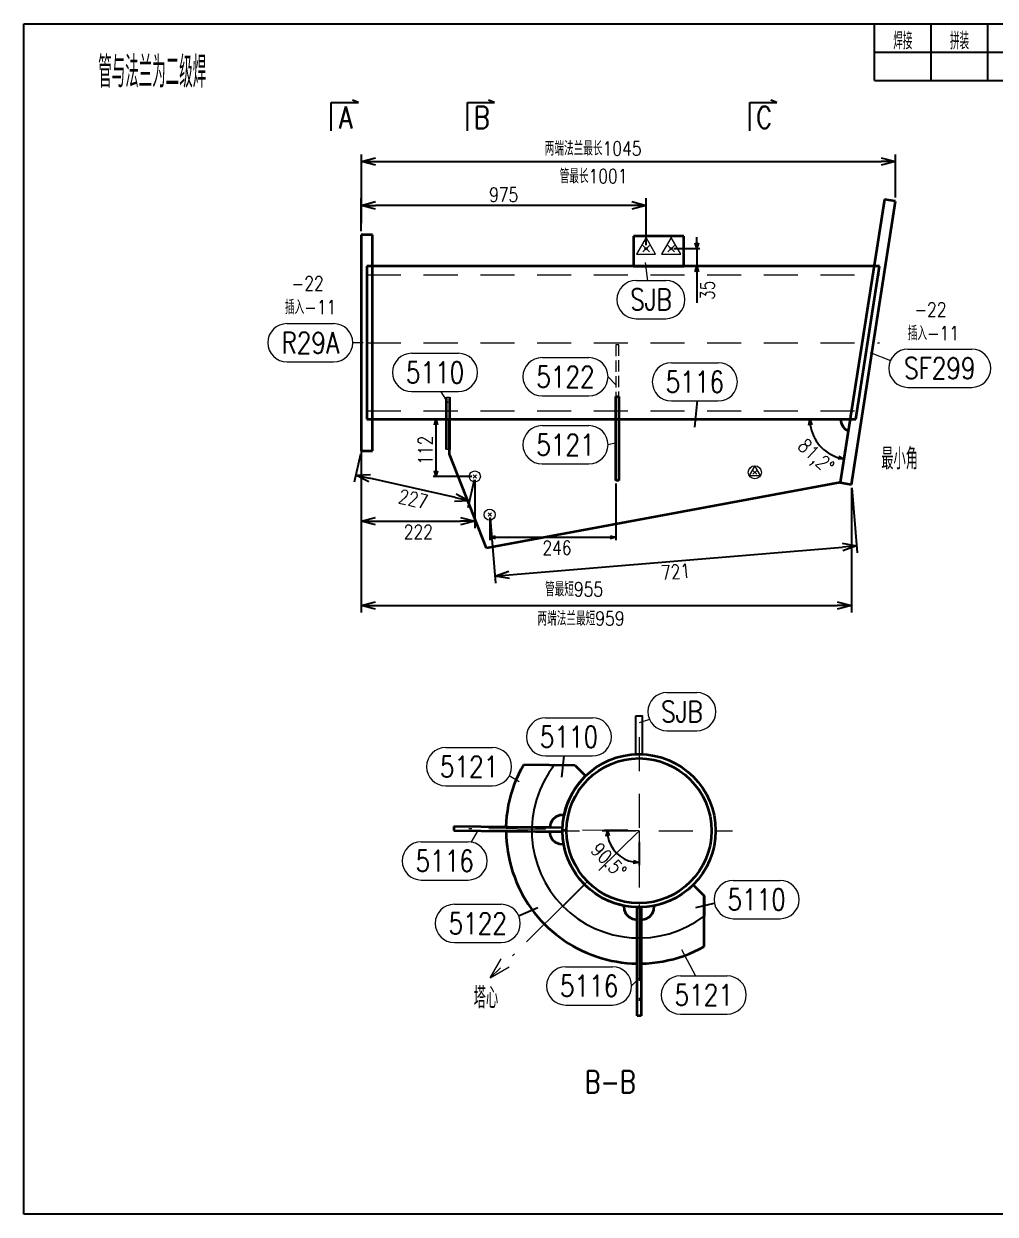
# Model space of a CAD drawing. Extents: x 154981 to 165753, y -86801 to -82885.
# Drawn here: x 156390.1 to 156561.4, y -84766.7 to -84556.7 of the extents above; entities that cross this region are included whole.
import ezdxf
from ezdxf.enums import TextEntityAlignment as Align

# ---------------------------------------------------------------- set-up
doc = ezdxf.new("R2010")
doc.units = 0
doc.header["$MEASUREMENT"] = 0
for name, pattern in [('虚线', [2.75, 2, -0.75]), ('长一点画线', [16.5, 10, -3, 0.5, -3]), ('长虚线', [10, 6, -4])]:
    doc.linetypes.add(name, pattern=pattern)
doc.layers.get('0').update_dxf_attribs({"linetype": 'CONTINUOUS', "lineweight": 25})
doc.layers.get('Defpoints').update_dxf_attribs({"linetype": 'CONTINUOUS'})
doc.layers.add('4', color=7, linetype='CONTINUOUS', lineweight=25)
doc.layers.add('5', color=7, linetype='CONTINUOUS', lineweight=25)
doc.styles.add('DimFont', font='simplex.shx', dxfattribs={"width": 0.8, "bigfont": 'gbhzfs.shx'})
doc.styles.get("Standard").update_dxf_attribs({"font": 'simplex.shx', "width": 0.7, "height": 3, "bigfont": 'gbhzfs.shx'})
doc.dimstyles.new('DHDxfDimStyleOpen30', dxfattribs={"dimtxt": 2.5, "dimasz": 2.5, "dimexe": 1.25, "dimexo": 0.625, "dimtad": 2, "dimtxsty": 'DimFont', "dimblk": 'OPEN30', "dimblk1": 'OPEN30', "dimblk2": 'OPEN30', "dimcen": 2.5, "dimadec": 0, "dimazin": 0, "dimtfac": 1, "dimtmove": 0, "dimatfit": 3, "dimfxl": 0, "dimarcsym": 0})

# ---------------------------------------------------------------- blocks, each defined once
blk = doc.blocks.new('_OPEN30')
at = {"color": 0, "linetype": 'ByBlock', "lineweight": -2}
for p, q in [((-1, 0.268), (0, 0)), ((0, 0), (-1, -0.268)), ((0, 0), (-1, 0))]:
    blk.add_line(p, q, dxfattribs=at)
blk = doc.blocks.new('*D121')
at = {"layer": '5', "color": 3, "linetype": 'Continuous', "lineweight": -2}
for p, q in [((156494.5, -84637.76), (156494.5, -84647.75)), ((156472.27, -84643.75), (156472.27, -84647.75)), ((156473.27, -84647.25), (156493.5, -84647.25))]:
    blk.add_line(p, q, dxfattribs=at)
at = {"layer": 'Defpoints', "color": 0, "linetype": 'Continuous'}
for p in [(156494.5, -84637.26), (156472.27, -84643.25), (156494.5, -84647.25)]:
    blk.add_point(p, dxfattribs=at)
at = {"layer": '5', "color": 3, "linetype": 'Continuous', "lineweight": -2, "rotation": 180}
blk.add_blockref('_OPEN30', (156472.27, -84647.25), dxfattribs=at)
at = {"layer": '5', "color": 3, "linetype": 'Continuous', "lineweight": -2}
blk.add_blockref('_OPEN30', (156494.5, -84647.25), dxfattribs=at)
at = {"layer": '5', "color": 6, "linetype": 'Continuous', "lineweight": 18, "insert": (156484.13, -84649.12), "char_height": 2.5, "attachment_point": 5, "line_spacing_factor": 0.6, "style": 'DimFont'}
blk.add_mtext('246', dxfattribs=at)
blk = doc.blocks.new('*D122')
at = {"layer": '5', "color": 3, "linetype": 'Continuous', "lineweight": -2}
for p, q in [((156449.63, -84613.56), (156449.63, -84645.66)), ((156469.64, -84637.14), (156469.64, -84645.66)), ((156452.13, -84644.41), (156467.14, -84644.41))]:
    blk.add_line(p, q, dxfattribs=at)
at = {"layer": 'Defpoints', "color": 0, "linetype": 'Continuous'}
for p in [(156449.63, -84612.93), (156469.64, -84636.52), (156469.64, -84644.41)]:
    blk.add_point(p, dxfattribs=at)
at = {"layer": '5', "color": 3, "linetype": 'Continuous', "lineweight": -2, "xscale": 2.5, "yscale": 2.5, "zscale": 2.5, "rotation": 180}
blk.add_blockref('_OPEN30', (156449.63, -84644.41), dxfattribs=at)
at = {"layer": '5', "color": 3, "linetype": 'Continuous', "lineweight": -2, "xscale": 2.5, "yscale": 2.5, "zscale": 2.5}
blk.add_blockref('_OPEN30', (156469.64, -84644.41), dxfattribs=at)
at = {"layer": '5', "color": 6, "linetype": 'Continuous', "lineweight": 18, "insert": (156459.68, -84646.28), "char_height": 2.5, "attachment_point": 5, "line_spacing_factor": 0.6, "style": 'DimFont'}
blk.add_mtext('222', dxfattribs=at)
blk = doc.blocks.new('*D123')
at = {"layer": '5', "color": 3, "linetype": 'Continuous', "lineweight": -2}
for p, q in [((156469.14, -84626.43), (156462.28, -84626.43)), ((156462.78, -84627.43), (156462.78, -84635.52)), ((156469.14, -84636.52), (156462.28, -84636.52))]:
    blk.add_line(p, q, dxfattribs=at)
at = {"layer": 'Defpoints', "color": 0, "linetype": 'Continuous'}
for p in [(156469.64, -84626.43), (156462.78, -84636.52), (156469.64, -84636.52)]:
    blk.add_point(p, dxfattribs=at)
at = {"layer": '5', "color": 3, "linetype": 'Continuous', "lineweight": -2}
for p, rotation in [((156462.78, -84626.43), 90), ((156462.78, -84636.52), 270)]:
    blk.add_blockref('_OPEN30', p, dxfattribs=dict(at, rotation=rotation))
at = {"layer": '5', "color": 6, "linetype": 'Continuous', "lineweight": 18, "insert": (156460.9, -84631.9), "char_height": 2.5, "attachment_point": 5, "rotation": 90, "line_spacing_factor": 0.6, "style": 'DimFont'}
blk.add_mtext('112', dxfattribs=at)
blk = doc.blocks.new('*D124')
at = {"layer": '5', "color": 3, "linetype": 'Continuous', "lineweight": -2}
for p, q in [((156536.09, -84638.54), (156537.05, -84650.01)), ((156472.32, -84643.87), (156473.28, -84655.33)), ((156475.67, -84653.88), (156534.45, -84648.97))]:
    blk.add_line(p, q, dxfattribs=at)
at = {"layer": 'Defpoints', "color": 0, "linetype": 'Continuous'}
for p in [(156536.04, -84637.92), (156472.27, -84643.25), (156536.95, -84648.76)]:
    blk.add_point(p, dxfattribs=at)
at = {"layer": '5', "color": 3, "linetype": 'Continuous', "lineweight": -2, "xscale": 2.5, "yscale": 2.5, "zscale": 2.5}
for p, rotation in [((156536.95, -84648.76), 4.777093963098244), ((156473.18, -84654.09), 184.7770939630983)]:
    blk.add_blockref('_OPEN30', p, dxfattribs=dict(at, rotation=rotation))
at = {"layer": '5', "color": 6, "linetype": 'Continuous', "lineweight": 18, "insert": (156505.04, -84653.31), "char_height": 2.5, "attachment_point": 5, "rotation": 4.7771, "line_spacing_factor": 0.6, "style": 'DimFont'}
blk.add_mtext('721', dxfattribs=at)
blk = doc.blocks.new('*D125')
at = {"layer": '5', "color": 3, "linetype": 'Continuous', "lineweight": -2}
for p, q in [((156449.49, -84632.6), (156448.38, -84637.5)), ((156466.23, -84640.26), (156451.09, -84636.84)), ((156469.51, -84637.13), (156468.39, -84642.03))]:
    blk.add_line(p, q, dxfattribs=at)
at = {"layer": 'Defpoints', "color": 0, "linetype": 'Continuous'}
for p in [(156449.63, -84631.99), (156448.65, -84636.28), (156469.64, -84636.52)]:
    blk.add_point(p, dxfattribs=at)
at = {"layer": '5', "color": 3, "linetype": 'Continuous', "lineweight": -2, "xscale": 2.5, "yscale": 2.5, "zscale": 2.5}
for p, rotation in [((156448.65, -84636.28), 167.2468145330818), ((156468.67, -84640.82), 347.2468145330818)]:
    blk.add_blockref('_OPEN30', p, dxfattribs=dict(at, rotation=rotation))
at = {"layer": '5', "color": 6, "linetype": 'Continuous', "lineweight": 18, "insert": (156458.79, -84640.5), "char_height": 2.5, "attachment_point": 5, "rotation": 347.2468, "line_spacing_factor": 0.6, "style": 'DimFont'}
blk.add_mtext('227', dxfattribs=at)
blk = doc.blocks.new('板孔21.5')
at = {"layer": '5', "color": 7, "linetype": 'Continuous', "lineweight": 13}
for p, q in [((-0.3, -0.3), (0.3, 0.3)), ((0.3, -0.3), (-0.3, 0.3))]:
    blk.add_line(p, q, dxfattribs=at)
blk.add_circle((0, 0), 1, dxfattribs=at)
blk = doc.blocks.new('板孔25.5')
at = {"layer": '5', "color": 7, "linetype": 'Continuous', "lineweight": 13}
for p, q in [((0, 1), (-0.866, -0.5)), ((-0.3, -0.3), (0.3, 0.3)), ((0.3, -0.3), (-0.3, 0.3)), ((0.866, -0.5), (0, 1)), ((-0.866, -0.5), (0.866, -0.5))]:
    blk.add_line(p, q, dxfattribs=at)
blk.add_circle((0, 0), 1, dxfattribs=at)
blk = doc.blocks.new('板孔17.5')
at = {"layer": '5', "color": 7, "linetype": 'Continuous', "lineweight": 13}
for p, q in [((0, 1), (-0.866, -0.5)), ((-0.3, -0.3), (0.3, 0.3)), ((0.3, -0.3), (-0.3, 0.3)), ((0.866, -0.5), (0, 1)), ((-0.866, -0.5), (0.866, -0.5))]:
    blk.add_line(p, q, dxfattribs=at)
at = {"layer": '5', "color": 7, "linetype": 'Continuous', "lineweight": 0}
blk.add_circle((0, 0), 0.1, dxfattribs=at)
blk = doc.blocks.new('*D925')
at = {"layer": '5', "color": 3, "linetype": 'Continuous', "lineweight": -2}
for p, q in [((156504.76, -84596.33), (156509.29, -84596.33)), ((156508.79, -84595.33), (156508.79, -84594.33)), ((156508.79, -84596.33), (156508.79, -84599.43)), ((156506.98, -84599.43), (156509.29, -84599.43)), ((156508.79, -84600.43), (156508.79, -84605.92))]:
    blk.add_line(p, q, dxfattribs=at)
at = {"layer": 'Defpoints', "color": 0, "linetype": 'Continuous'}
for p in [(156504.26, -84596.33), (156506.48, -84599.43), (156508.79, -84599.43)]:
    blk.add_point(p, dxfattribs=at)
at = {"layer": '5', "color": 3, "linetype": 'Continuous', "lineweight": -2}
for p, rotation in [((156508.79, -84596.33), 270), ((156508.79, -84599.43), 90)]:
    blk.add_blockref('_OPEN30', p, dxfattribs=dict(at, rotation=rotation))
at = {"layer": '5', "color": 6, "linetype": 'Continuous', "lineweight": 18, "insert": (156510.67, -84603.68), "char_height": 2.5, "attachment_point": 5, "rotation": 90, "style": 'DimFont'}
blk.add_mtext('35', dxfattribs=at)
blk = doc.blocks.new('*D926')
at = {"layer": '5', "color": 3, "linetype": 'Continuous', "lineweight": -2}
for p, q in [((156449.63, -84593.25), (156449.63, -84587.45)), ((156499.84, -84595.71), (156499.84, -84587.45)), ((156497.34, -84588.7), (156452.13, -84588.7))]:
    blk.add_line(p, q, dxfattribs=at)
at = {"layer": 'Defpoints', "color": 0, "linetype": 'Continuous'}
for p in [(156449.63, -84588.7), (156449.63, -84593.88), (156499.84, -84596.33)]:
    blk.add_point(p, dxfattribs=at)
at = {"layer": '5', "color": 3, "linetype": 'Continuous', "lineweight": -2, "xscale": 2.5, "yscale": 2.5, "zscale": 2.5, "rotation": 180}
blk.add_blockref('_OPEN30', (156449.63, -84588.7), dxfattribs=at)
at = {"layer": '5', "color": 3, "linetype": 'Continuous', "lineweight": -2, "xscale": 2.5, "yscale": 2.5, "zscale": 2.5}
blk.add_blockref('_OPEN30', (156499.84, -84588.7), dxfattribs=at)
at = {"layer": '5', "color": 6, "linetype": 'Continuous', "lineweight": 18, "insert": (156474.73, -84586.82), "char_height": 2.5, "attachment_point": 5, "style": 'DimFont'}
blk.add_mtext('975', dxfattribs=at)
blk = doc.blocks.new('*D927')
at = {"layer": '5', "color": 3, "linetype": 'Continuous', "lineweight": -2}
for p, q in [((156449.65, -84591.82), (156449.65, -84579.71)), ((156452.15, -84580.96), (156541.31, -84580.96)), ((156543.81, -84587.32), (156543.81, -84579.71))]:
    blk.add_line(p, q, dxfattribs=at)
at = {"layer": 'Defpoints', "color": 0, "linetype": 'Continuous'}
for p in [(156543.81, -84580.96), (156543.81, -84587.95), (156449.65, -84592.44)]:
    blk.add_point(p, dxfattribs=at)
at = {"layer": '5', "color": 3, "linetype": 'Continuous', "lineweight": -2, "xscale": 2.5, "yscale": 2.5, "zscale": 2.5, "rotation": 180}
blk.add_blockref('_OPEN30', (156449.65, -84580.96), dxfattribs=at)
at = {"layer": '5', "color": 3, "linetype": 'Continuous', "lineweight": -2, "xscale": 2.5, "yscale": 2.5, "zscale": 2.5}
blk.add_blockref('_OPEN30', (156543.81, -84580.96), dxfattribs=at)
at = {"layer": '5', "color": 6, "linetype": 'Continuous', "lineweight": 18, "insert": (156490.5, -84578.66), "char_height": 2.5, "attachment_point": 5, "style": 'DimFont'}
blk.add_mtext('两端法兰最长1045', dxfattribs=at)
blk = doc.blocks.new('*D928')
at = {"layer": '5', "color": 3, "linetype": 'Continuous', "lineweight": -2}
for p, q in [((156449.63, -84632.61), (156449.63, -84660.54)), ((156536.04, -84638.54), (156536.04, -84660.54)), ((156452.13, -84659.29), (156533.54, -84659.29))]:
    blk.add_line(p, q, dxfattribs=at)
at = {"layer": 'Defpoints', "color": 0, "linetype": 'Continuous'}
for p in [(156449.63, -84631.99), (156536.04, -84637.92), (156536.04, -84659.29)]:
    blk.add_point(p, dxfattribs=at)
at = {"layer": '5', "color": 3, "linetype": 'Continuous', "lineweight": -2, "xscale": 2.5, "yscale": 2.5, "zscale": 2.5, "rotation": 180}
blk.add_blockref('_OPEN30', (156449.63, -84659.29), dxfattribs=at)
at = {"layer": '5', "color": 3, "linetype": 'Continuous', "lineweight": -2, "xscale": 2.5, "yscale": 2.5, "zscale": 2.5}
blk.add_blockref('_OPEN30', (156536.04, -84659.29), dxfattribs=at)
at = {"layer": '5', "color": 6, "linetype": 'Continuous', "lineweight": 18, "insert": (156488.36, -84661.59), "char_height": 2.5, "attachment_point": 5, "style": 'DimFont'}
blk.add_mtext('两端法兰最短959', dxfattribs=at)
blk = doc.blocks.new('*D929')
at = {"layer": '5', "color": 3, "linetype": 'Continuous', "lineweight": -2}
blk.add_arc((156535.82, -84626.43), 7.09, 188.0891, 253.0687, dxfattribs=at)
at = {"layer": 'Defpoints', "color": 0, "linetype": 'Continuous'}
for p in [(156541.85, -84587.64), (156465.2, -84626.43), (156534.13, -84626.43), (156529.5, -84629.66), (156534.08, -84637.61)]:
    blk.add_point(p, dxfattribs=at)
at = {"layer": '5', "color": 3, "linetype": 'Continuous', "lineweight": -2}
for p, rotation in [((156528.73, -84626.43), 94.04454447934074), ((156534.73, -84633.44), 347.1131969872445)]:
    blk.add_blockref('_OPEN30', p, dxfattribs=dict(at, rotation=rotation))
at = {"layer": '5', "color": 6, "linetype": 'Continuous', "lineweight": 18, "insert": (156529.57, -84633.19), "char_height": 2.5, "attachment_point": 5, "rotation": 317.2357, "style": 'DimFont'}
blk.add_mtext('81,2°', dxfattribs=at)
blk = doc.blocks.new('*D933')
at = {"layer": '5', "color": 3, "linetype": 'Continuous', "lineweight": -2}
for p, q in [((156496.6, -84699), (156492.51, -84698.95)), ((156498.6, -84701.02), (156498.6, -84705.12))]:
    blk.add_line(p, q, dxfattribs=at)
blk.add_arc((156498.6, -84699.02), 5.6, 189.5679, 259.7471, dxfattribs=at)
at = {"layer": 'Defpoints', "color": 0, "linetype": 'Continuous'}
for p in [(156497.1, -84699), (156498.6, -84699.02), (156498.6, -84700.52), (156495.78, -84703.86)]:
    blk.add_point(p, dxfattribs=at)
at = {"layer": '5', "color": 3, "linetype": 'Continuous', "lineweight": -2}
for p, rotation in [((156493.01, -84698.96), 94.44145623424534), ((156498.6, -84704.62), 354.8735369014803)]:
    blk.add_blockref('_OPEN30', p, dxfattribs=dict(at, rotation=rotation))
at = {"layer": '5', "color": 6, "linetype": 'Continuous', "lineweight": 18, "insert": (156493.26, -84704.25), "char_height": 2.5, "attachment_point": 5, "rotation": 314.3991, "style": 'DimFont'}
blk.add_mtext('90.5%%d', dxfattribs=at)
blk = doc.blocks.new('CTDHK')
at = {"color": 0, "linetype": 'Continuous'}
for p, q in [((0, 210), (297, 210)), ((0, 0), (0, 210)), ((297, 0), (0, 0))]:
    blk.add_line(p, q, dxfattribs=at)

msp = doc.modelspace()

# ---------------------------------------------------------------- linework, layer by layer
at = {"color": 3, "linetype": 'Continuous'}
for p, q in [((156444.33779, -84575.52109), (156444.34007, -84570.53978)), ((156444.34007, -84570.53978), (156449.11927, -84570.53978)), ((156449.11927, -84570.53978), (156448.06474, -84570.12128)), ((156468.33004, -84575.52109), (156468.33232, -84570.53978)), ((156468.33232, -84570.53978), (156473.11153, -84570.53978)), ((156473.11153, -84570.53978), (156472.05699, -84570.12128)), ((156518.10859, -84575.52109), (156518.11088, -84570.53978)), ((156518.11088, -84570.53978), (156522.89008, -84570.53978)), ((156522.89008, -84570.53978), (156521.83555, -84570.12128)), ((156508.86026, -84623.14721), (156508.35184, -84627.84521)), ((156484.9884, -84689.55729), (156485.39413, -84685.83458)), ((156485.14483, -84712.3191), (156488.99881, -84708.51093)), ((156508.59245, -84712.58731), (156511.81749, -84711.80753)), ((156477.3254, -84714.05554), (156480.77828, -84712.5387))]:
    msp.add_line(p, q, dxfattribs=at)
msp.add_lwpolyline([(156498.02756, -84678.74143), (156499.17574, -84678.74143), (156499.17574, -84685.52222), (156498.02756, -84685.52222)], close=True, dxfattribs=at)
msp.add_arc((156498.60165, -84699.02222), 18.91806, 142.0249294, 307.2900638, dxfattribs=at)
at = {"layer": '4', "color": 1, "linetype": 'Continuous', "lineweight": 25}
for p, q in [((156540.11666, -84566.66733), (156540.11666, -84556.66733)), ((156550.11666, -84566.66733), (156550.11666, -84556.66733)), ((156560.11666, -84566.66733), (156560.11666, -84556.66733)), ((156540.11666, -84561.66733), (156687.11666, -84561.66733)), ((156540.11666, -84566.66733), (156687.11666, -84566.66733))]:
    msp.add_line(p, q, dxfattribs=at)
at = {"layer": '4', "color": 1, "linetype": 'Continuous', "lineweight": 18}
msp.add_lwpolyline([(156390.11666, -84556.66733), (156390.11666, -84766.66733), (156687.11666, -84766.66733), (156687.11666, -84556.66733)], close=True, dxfattribs=at)
at = {"layer": '5', "color": 7, "linetype": 'Continuous', "lineweight": 35}
for p, q in [((156541.84994, -84587.64377), (156534.07681, -84637.61134)), ((156536.03982, -84637.91671), (156543.81295, -84587.94914)), ((156543.81295, -84587.94914), (156541.84994, -84587.64377)), ((156449.62538, -84593.87942), (156449.62538, -84631.98644)), ((156451.61201, -84593.87942), (156449.62538, -84593.87942)), ((156451.61201, -84631.98644), (156451.61201, -84593.87942)), ((156497.62525, -84594.12145), (156497.62525, -84599.43293)), ((156506.47771, -84594.12145), (156497.62525, -84594.12145)), ((156506.47771, -84599.43293), (156506.47771, -84594.12145)), ((156541.02124, -84599.43293), (156450.61869, -84599.43293)), ((156450.61869, -84599.43293), (156450.61869, -84626.43293)), ((156497.62525, -84599.43293), (156506.47771, -84599.43293)), ((156536.82102, -84626.43293), (156541.02124, -84599.43293)), ((156464.65532, -84631.78982), (156464.65532, -84622.51788)), ((156465.19713, -84622.51788), (156465.19713, -84631.78982)), ((156494.50498, -84622.4397), (156495.04679, -84622.4397)), ((156494.50498, -84637.26281), (156494.50498, -84622.4397)), ((156495.04679, -84622.4397), (156495.04679, -84637.26281)), ((156450.61869, -84626.43293), (156536.82102, -84626.43293)), ((156465.19713, -84632.58276), (156465.19713, -84626.43293)), ((156465.19713, -84626.43293), (156534.12957, -84626.43293)), ((156534.12957, -84626.43293), (156534.22535, -84627.08352)), ((156534.22535, -84627.08352), (156534.50456, -84627.67892)), ((156534.50456, -84627.67892), (156534.94351, -84628.16858)), ((156535.49298, -84628.50784), (156534.07681, -84637.61134)), ((156534.94351, -84628.16858), (156535.50496, -84628.51097)), ((156535.50496, -84628.51097), (156535.49298, -84628.50784)), ((156449.62538, -84631.98644), (156451.61201, -84631.98644)), ((156471.67153, -84649.15202), (156465.19713, -84632.58276)), ((156534.07681, -84637.61134), (156471.67153, -84649.15202)), ((156495.04679, -84637.26281), (156494.50498, -84637.26281)), ((156534.07681, -84637.61134), (156536.03982, -84637.91671)), ((156477.40471, -84689.0322), (156477.83532, -84688.16542)), ((156477.83532, -84688.16542), (156478.30134, -84687.31717)), ((156478.30134, -84687.31717), (156487.27798, -84687.4245)), ((156483.68895, -84687.38159), (156487.27798, -84687.4245)), ((156487.27798, -84687.4245), (156489.17051, -84689.36284)), ((156487.27798, -84687.4245), (156489.17051, -84689.36284)), ((156476.33249, -84691.7287), (156476.65266, -84690.81536)), ((156476.65266, -84690.81536), (156477.01027, -84689.91601)), ((156477.01027, -84689.91601), (156477.40471, -84689.0322)), ((156487.85083, -84690.85705), (156487.2773, -84691.67313)), ((156488.48305, -84690.08555), (156487.85083, -84690.85705)), ((156489.17051, -84689.36284), (156488.48305, -84690.08555)), ((156475.8066, -84693.59115), (156476.05031, -84692.65449)), ((156476.05031, -84692.65449), (156476.33249, -84691.7287)), ((156486.76559, -84692.52932), (156486.31849, -84693.42096)), ((156487.2773, -84691.67313), (156486.76559, -84692.52932)), ((156475.43619, -84695.49063), (156475.60178, -84694.53706)), ((156475.60178, -84694.53706), (156475.8066, -84693.59115)), ((156485.93845, -84694.34318), (156485.62754, -84695.29094)), ((156486.31849, -84693.42096), (156485.93845, -84694.34318)), ((156475.22378, -84697.4142), (156475.31012, -84696.45022)), ((156475.31012, -84696.45022), (156475.43619, -84695.49063)), ((156483.36273, -84697.07237), (156482.98972, -84697.7294)), ((156483.93163, -84696.5752), (156483.36273, -84697.07237)), ((156484.63271, -84696.29359), (156483.93163, -84696.5752)), ((156485.38745, -84696.25907), (156484.63271, -84696.29359)), ((156485.62754, -84695.29094), (156485.38745, -84696.25907)), ((156465.95347, -84698.27064), (156465.94483, -84698.993)), ((156465.94483, -84698.993), (156485.0983, -84699.222)), ((156485.10693, -84698.49964), (156465.95347, -84698.27064)), ((156482.84576, -84699.19507), (156475.16868, -84699.10328)), ((156475.16868, -84699.10328), (156475.18946, -84700.01215)), ((156475.17732, -84698.38092), (156475.22378, -84697.4142)), ((156482.8544, -84698.47271), (156475.17732, -84698.38092)), ((156482.96328, -84699.9414), (156482.84576, -84699.19507)), ((156482.98972, -84697.7294), (156482.8544, -84698.47271)), ((156485.0983, -84699.222), (156485.10693, -84698.49964)), ((156475.18946, -84700.01215), (156475.24547, -84700.91952)), ((156475.24547, -84700.91952), (156475.33664, -84701.82404)), ((156483.32046, -84700.60717), (156482.96328, -84699.9414)), ((156483.87732, -84701.11779), (156483.32046, -84700.60717)), ((156484.57147, -84701.41609), (156483.87732, -84701.11779)), ((156475.33664, -84701.82404), (156475.46283, -84702.72434)), ((156475.46283, -84702.72434), (156475.62384, -84703.61907)), ((156485.32516, -84701.46864), (156484.57147, -84701.41609)), ((156485.52966, -84702.39462), (156485.32516, -84701.46864)), ((156485.79865, -84703.30396), (156485.52966, -84702.39462)), ((156486.13082, -84704.19218), (156485.79865, -84703.30396)), ((156475.62384, -84703.61907), (156475.81944, -84704.50688)), ((156475.81944, -84704.50688), (156476.04932, -84705.38644)), ((156476.04932, -84705.38644), (156476.31315, -84706.25642)), ((156486.52452, -84705.05489), (156486.13082, -84704.19218)), ((156486.97782, -84705.88783), (156486.52452, -84705.05489)), ((156476.31315, -84706.25642), (156476.61053, -84707.11551)), ((156476.61053, -84707.11551), (156476.941, -84707.96241)), ((156487.48847, -84706.68689), (156486.97782, -84705.88783)), ((156488.05395, -84707.44813), (156487.48847, -84706.68689)), ((156488.67148, -84708.1678), (156488.05395, -84707.44813)), ((156476.941, -84707.96241), (156477.30408, -84708.79587)), ((156477.30408, -84708.79587), (156477.69921, -84709.61461)), ((156477.69921, -84709.61461), (156478.1258, -84710.41741)), ((156489.338, -84708.84234), (156488.67148, -84708.1678)), ((156490.05024, -84709.46843), (156489.338, -84708.84234)), ((156490.80467, -84710.04298), (156490.05024, -84709.46843)), ((156507.41671, -84709.24693), (156506.6377, -84709.86989)), ((156508.14759, -84708.56816), (156507.41671, -84709.24693)), ((156508.14759, -84708.56816), (156510.06316, -84710.48374)), ((156510.06316, -84710.48374), (156508.14759, -84708.56816)), ((156478.1258, -84710.41741), (156478.58321, -84711.20306)), ((156478.58321, -84711.20306), (156479.07075, -84711.97037)), ((156491.59757, -84710.56314), (156490.80467, -84710.04298)), ((156492.42503, -84711.02636), (156491.59757, -84710.56314)), ((156493.28296, -84711.43035), (156492.42503, -84711.02636)), ((156494.16715, -84711.77311), (156493.28296, -84711.43035)), ((156495.07321, -84712.05296), (156494.16715, -84711.77311)), ((156503.12896, -84711.74045), (156502.17755, -84712.04001)), ((156504.05566, -84711.37146), (156503.12896, -84711.74045)), ((156504.95258, -84710.93506), (156504.05566, -84711.37146)), ((156505.81483, -84710.43362), (156504.95258, -84710.93506)), ((156506.6377, -84709.86989), (156505.81483, -84710.43362)), ((156510.06316, -84710.48374), (156510.06316, -84714.07302)), ((156510.06316, -84719.46102), (156510.06316, -84710.48374)), ((156479.07075, -84711.97037), (156479.58768, -84712.7182)), ((156479.58768, -84712.7182), (156480.13324, -84713.44541)), ((156480.13324, -84713.44541), (156480.70659, -84714.15091)), ((156495.99668, -84712.26851), (156495.07321, -84712.05296)), ((156496.04022, -84713.02278), (156495.99668, -84712.26851)), ((156496.33019, -84713.72045), (156496.04022, -84713.02278)), ((156496.83412, -84714.28337), (156496.33019, -84713.72045)), ((156498.24045, -84712.52222), (156498.96285, -84712.52222)), ((156498.24045, -84731.67706), (156498.24045, -84712.52222)), ((156498.96285, -84712.52222), (156498.96285, -84731.67706)), ((156500.87311, -84713.72045), (156500.36917, -84714.28337)), ((156501.16308, -84713.02278), (156500.87311, -84713.72045)), ((156501.20662, -84712.26851), (156501.16308, -84713.02278)), ((156502.17755, -84712.04001), (156501.20662, -84712.26851)), ((156480.70659, -84714.15091), (156481.30687, -84714.83365)), ((156481.30687, -84714.83365), (156481.93318, -84715.49259)), ((156481.93318, -84715.49259), (156482.58459, -84716.12673)), ((156497.49557, -84714.64849), (156496.83412, -84714.28337)), ((156498.24045, -84714.77491), (156497.49557, -84714.64849)), ((156498.24045, -84722.45255), (156498.24045, -84714.77491)), ((156499.70773, -84714.64849), (156498.96285, -84714.77491)), ((156498.96285, -84714.77491), (156498.96285, -84722.45255)), ((156500.36917, -84714.28337), (156499.70773, -84714.64849)), ((156482.58459, -84716.12673), (156483.26009, -84716.73514)), ((156483.26009, -84716.73514), (156483.95869, -84717.31688)), ((156483.95869, -84717.31688), (156484.67933, -84717.87109)), ((156484.67933, -84717.87109), (156485.42093, -84718.39693)), ((156485.42093, -84718.39693), (156486.18236, -84718.8936)), ((156486.18236, -84718.8936), (156486.96248, -84719.36037)), ((156486.96248, -84719.36037), (156487.76012, -84719.79653)), ((156487.76012, -84719.79653), (156488.57408, -84720.20142)), ((156488.57408, -84720.20142), (156489.40313, -84720.57444)), ((156508.33754, -84720.33707), (156509.2094, -84719.91687)), ((156509.2094, -84719.91687), (156510.06316, -84719.46102)), ((156489.40313, -84720.57444), (156490.24603, -84720.91501)), ((156490.24603, -84720.91501), (156491.1015, -84721.22264)), ((156491.1015, -84721.22264), (156491.96826, -84721.49685)), ((156491.96826, -84721.49685), (156492.84501, -84721.73723)), ((156492.84501, -84721.73723), (156493.73042, -84721.94343)), ((156493.73042, -84721.94343), (156494.62316, -84722.11513)), ((156494.62316, -84722.11513), (156495.52189, -84722.25207)), ((156495.52189, -84722.25207), (156496.42525, -84722.35404)), ((156496.42525, -84722.35404), (156497.33189, -84722.4209)), ((156499.93006, -84722.41765), (156500.89501, -84722.34284)), ((156500.89501, -84722.34284), (156501.85604, -84722.22825)), ((156501.85604, -84722.22825), (156502.81152, -84722.07407)), ((156502.81152, -84722.07407), (156503.75981, -84721.88057)), ((156503.75981, -84721.88057), (156504.69931, -84721.64807)), ((156504.69931, -84721.64807), (156505.62841, -84721.37698)), ((156505.62841, -84721.37698), (156506.54552, -84721.06776)), ((156506.54552, -84721.06776), (156507.44908, -84720.72092)), ((156507.44908, -84720.72092), (156508.33754, -84720.33707)), ((156497.33189, -84722.4209), (156498.24045, -84722.45255)), ((156498.96285, -84722.45255), (156499.93006, -84722.41765)), ((156498.96285, -84731.67706), (156498.24045, -84731.67706))]:
    msp.add_line(p, q, dxfattribs=at)
at = {"layer": '5', "color": 3, "linetype": 'Continuous', "lineweight": 18}
for p, q in [((156500.16999, -84602.00838), (156499.73917, -84598.80407)), ((156498.06901, -84601.94034), (156503.31901, -84601.94034)), ((156498.06901, -84608.69034), (156503.31901, -84608.69034)), ((156436.50038, -84609.55793), (156444.75038, -84609.55793)), ((156449.95318, -84612.93293), (156448.12538, -84612.93293)), ((156458.49951, -84614.79748), (156466.74951, -84614.79748)), ((156539.32975, -84614.63575), (156542.9097, -84616.07708)), ((156546.00038, -84614.05793), (156557.25038, -84614.05793)), ((156436.50038, -84616.30793), (156444.75038, -84616.30793)), ((156481.50038, -84615.55793), (156489.75038, -84615.55793)), ((156504.31128, -84616.45113), (156512.56128, -84616.45113)), ((156494.56881, -84620.43157), (156493.12538, -84618.93293)), ((156458.49951, -84621.54748), (156466.74951, -84621.54748)), ((156464.91352, -84623.53617), (156463.71812, -84621.5835)), ((156546.00038, -84620.80793), (156557.25038, -84620.80793)), ((156481.50038, -84622.30793), (156489.75038, -84622.30793)), ((156504.31128, -84623.20113), (156512.56128, -84623.20113)), ((156481.50038, -84627.55793), (156489.75038, -84627.55793)), ((156494.59438, -84630.57597), (156493.12538, -84630.93293)), ((156481.50038, -84634.30793), (156489.75038, -84634.30793)), ((156503.52379, -84674.63944), (156508.77379, -84674.63944)), ((156482.11473, -84679.08471), (156490.36473, -84679.08471)), ((156498.67131, -84679.9301), (156500.51922, -84679.36023)), ((156503.52379, -84681.38944), (156508.77379, -84681.38944)), ((156464.50344, -84684.34413), (156472.75344, -84684.34413)), ((156482.11473, -84685.83471), (156490.36473, -84685.83471)), ((156477.43456, -84690.37777), (156475.69466, -84689.33605)), ((156464.50344, -84691.09413), (156472.75344, -84691.09413)), ((156470.19002, -84698.96454), (156468.96579, -84701.07383)), ((156460.20634, -84700.97063), (156468.45634, -84700.97063)), ((156460.20634, -84707.72063), (156468.45634, -84707.72063)), ((156515.20837, -84707.79001), (156523.45837, -84707.79001)), ((156466.0347, -84712.00046), (156474.2847, -84712.00046)), ((156515.20837, -84714.54001), (156523.45837, -84714.54001)), ((156466.0347, -84718.75046), (156474.2847, -84718.75046)), ((156506.09266, -84719.95124), (156508.54754, -84724.62372)), ((156485.66848, -84723.02052), (156493.91848, -84723.02052)), ((156498.55148, -84725.10107), (156497.29348, -84726.39552)), ((156505.88065, -84724.62372), (156514.13065, -84724.62372)), ((156485.66848, -84729.77052), (156493.91848, -84729.77052)), ((156505.88065, -84731.37372), (156514.13065, -84731.37372))]:
    msp.add_line(p, q, dxfattribs=at)
at = {"layer": '5', "color": 7, "linetype": '长虚线', "lineweight": 18}
for p, q in [((156450.61869, -84600.93293), (156541.02124, -84600.93293)), ((156450.61869, -84624.93293), (156536.82102, -84624.93293))]:
    msp.add_line(p, q, dxfattribs=at)
at = {"layer": '5', "color": 56, "linetype": '长虚线', "lineweight": 18}
msp.add_line((156450.61869, -84612.93293), (156541.02124, -84612.93293), dxfattribs=at)
at = {"layer": '5', "color": 7, "linetype": '虚线', "lineweight": 18}
for p, q in [((156494.50498, -84613.31993), (156494.50498, -84637.2665)), ((156495.04679, -84613.31993), (156494.50498, -84613.31993)), ((156495.04679, -84637.2665), (156495.04679, -84613.31993)), ((156464.65532, -84622.51788), (156465.19713, -84622.51788)), ((156465.19713, -84631.78982), (156464.65532, -84631.78982)), ((156494.50498, -84637.2665), (156495.04679, -84637.2665))]:
    msp.add_line(p, q, dxfattribs=at)
at = {"layer": '5', "color": 240, "linetype": '长虚线', "lineweight": 18}
for p, q in [((156498.60165, -84682.52222), (156498.60165, -84715.52222)), ((156482.10165, -84699.02222), (156515.10165, -84699.02222))]:
    msp.add_line(p, q, dxfattribs=at)
at = {"layer": '5', "color": 240, "linetype": '长一点画线', "lineweight": 18}
for q in [(156465.94915, -84698.63182), (156498.60165, -84731.67706)]:
    msp.add_line((156498.60165, -84699.02222), q, dxfattribs=at)
at = {"layer": '5', "color": 7, "linetype": '长一点画线', "lineweight": 18}
for p, q in [((156498.60165, -84699.02222), (156488.56445, -84708.94013)), ((156485.88932, -84711.58347), (156472.33565, -84724.97605)), ((156472.33565, -84724.97605), (156474.29686, -84721.62556)), ((156472.33565, -84724.97605), (156474.29686, -84721.62556)), ((156472.33565, -84724.97605), (156475.70935, -84723.05504)), ((156472.33565, -84724.97605), (156475.70935, -84723.05504))]:
    msp.add_line(p, q, dxfattribs=at)
at = {"layer": '5', "color": 7, "linetype": 'Continuous', "lineweight": 35}
for radius in [13.5, 13.5, 12.77759, 12.77759]:
    msp.add_circle((156498.60165, -84699.02222), radius, dxfattribs=at)
at = {"layer": '5', "color": 3, "linetype": 'Continuous', "lineweight": 18}
for centre, start, end in [((156498.06901, -84605.31534), 90, 270), ((156503.31901, -84605.31534), 270, 90), ((156436.50038, -84612.93293), 90, 270), ((156444.75038, -84612.93293), 270, 90), ((156458.49951, -84618.17248), 90, 270), ((156466.74951, -84618.17248), 270, 90), ((156546.00038, -84617.43293), 90, 270), ((156557.25038, -84617.43293), 270, 90), ((156481.50038, -84618.93293), 90, 270), ((156489.75038, -84618.93293), 270, 90), ((156504.31128, -84619.82613), 90, 270), ((156512.56128, -84619.82613), 270, 90), ((156481.50038, -84630.93293), 90, 270), ((156489.75038, -84630.93293), 270, 90), ((156503.52379, -84678.01444), 90, 270), ((156508.77379, -84678.01444), 270, 90), ((156482.11473, -84682.45971), 90, 270), ((156490.36473, -84682.45971), 270, 90), ((156464.50344, -84687.71913), 90, 270), ((156472.75344, -84687.71913), 270, 90), ((156460.20634, -84704.34563), 90, 270), ((156468.45634, -84704.34563), 270, 90), ((156515.20837, -84711.16501), 90, 270), ((156523.45837, -84711.16501), 270, 90), ((156466.0347, -84715.37546), 90, 270), ((156474.2847, -84715.37546), 270, 90), ((156485.66848, -84726.39552), 90, 270), ((156493.91848, -84726.39552), 270, 90), ((156505.88065, -84727.99872), 90, 270), ((156514.13065, -84727.99872), 270, 90)]:
    msp.add_arc(centre, 3.375, start, end, dxfattribs=at)

# ---------------------------------------------------------------- block references
at = {"color": 2, "linetype": 'Continuous'}
msp.add_blockref('CTDHK', (156390.11666, -84766.66733), dxfattribs=at)
at = {"layer": '5', "color": 7, "linetype": 'Continuous', "lineweight": 35}
for name, p, xscale, yscale, zscale in [('板孔17.5', (156499.83837, -84596.33457), 1.950000000011642, 1.950000000011642, 1.95), ('板孔17.5', (156504.2646, -84596.33457), 1.950000000011642, 1.950000000011642, 1.95), ('板孔21.5', (156469.64297, -84636.51713), 0.9749999999912689, 0.9749999999912689, 0.9750000000000001), ('板孔25.5', (156519.01069, -84635.78938), 1.152000000016415, 1.151999999994587, 1.152), ('板孔21.5', (156472.27217, -84643.24576), 0.9749999999912689, 0.9749999999912689, 0.9750000000000001)]:
    msp.add_blockref(name, p, dxfattribs=dict(at, xscale=xscale, yscale=yscale, zscale=zscale))

# ---------------------------------------------------------------- texts
at = {"layer": '4', "color": 1, "linetype": 'Continuous', "lineweight": 25}
for s, height, width, p in [('焊接', 3, 0.7, (156545.11666, -84559.66733)), ('拼装', 3, 0.7, (156555.11666, -84559.66733)), ('管与法兰为二级焊', 5.5125, 0.6, (156412.75613, -84565.17495))]:
    msp.add_text(s, height=height, dxfattribs=dict(at, width=width)).set_placement(p, align=Align.MIDDLE_CENTER)
at = {"layer": '5', "color": 2, "linetype": 'Continuous', "lineweight": 18, "width": 0.8}
for s, p in [('A', (156446.88458, -84571.26473)), ('B', (156470.87684, -84571.26473)), ('C', (156520.65539, -84571.26473)), ('B-B', (156493.52233, -84741.39475))]:
    msp.add_text(s, height=3.84912, dxfattribs=at).set_placement(p, align=Align.TOP_CENTER)
at = {"layer": '5', "color": 6, "linetype": 'Continuous', "lineweight": 18, "width": 0.8}
for s, height, p in [('管最长1001', 2.5, (156490.58346, -84583.55432)), ('SJB', 3.75, (156500.69401, -84605.31534)), ('R29A', 3.75, (156440.62538, -84612.93293)), ('5110', 3.75, (156462.62451, -84618.17248)), ('5122', 3.75, (156485.62538, -84618.93293)), ('SF299', 3.75, (156551.62538, -84617.43293)), ('5116', 3.75, (156508.43628, -84619.82613)), ('5121', 3.75, (156485.62538, -84630.93293)), ('最小角', 3.75, (156544.54371, -84633.39459)), ('管最短955', 2.5, (156487.13981, -84656.42017)), ('SJB', 3.75, (156506.14879, -84678.01444)), ('5110', 3.75, (156486.23973, -84682.45971)), ('5121', 3.75, (156468.62844, -84687.71913)), ('5116', 3.75, (156464.33134, -84704.34563)), ('5110', 3.75, (156519.33337, -84711.16501)), ('5122', 3.75, (156470.1597, -84715.37546)), ('5116', 3.75, (156489.79348, -84726.39552)), ('5121', 3.75, (156510.00565, -84727.99872))]:
    msp.add_text(s, height=height, dxfattribs=at).set_placement(p, align=Align.MIDDLE_CENTER)
at = {"layer": '5', "color": 7, "linetype": 'Continuous', "lineweight": 18, "width": 0.8}
for s, height, p in [('-22', 2.5, (156440.16861, -84602.46107)), ('插入-11', 2.5, (156440.69179, -84606.64408)), ('-22', 2.5, (156549.97847, -84607.06416)), ('插入-11', 2.5, (156550.50165, -84611.24717)), ('塔心', 3.75, (156471.60165, -84728.46959))]:
    msp.add_text(s, height=height, dxfattribs=at).set_placement(p, align=Align.MIDDLE_CENTER)

# ---------------------------------------------------------------- dimensions: what is measured, and where the dimension line sits
at = {"layer": '5', "color": 3, "linetype": 'Continuous', "lineweight": 18}
for base, p1, p2, text, override, picture, middle in [((156543.81295, -84580.95596), (156449.64997, -84592.44335), (156543.81295, -84587.94914), '两端法兰最长1045', {"dimclrd": 3, "dimclre": 3, "dimclrt": 6}, '*D927', (156490.49813, -84580.95596)), ((156469.64297, -84644.40871), (156449.62538, -84612.93293), (156469.64297, -84636.51713), '222', {"dimtxt": 2.5, "dimclrd": 3, "dimclre": 3, "dimclrt": 6}, '*D122', (156459.68476, -84644.40871)), ((156536.03982, -84659.29466), (156449.62538, -84631.98644), (156536.03982, -84637.91671), '两端法兰最短959', {"dimclrd": 3, "dimclre": 3, "dimclrt": 6}, '*D928', (156488.35514, -84659.29466)), ((156494.50498, -84647.24543), (156472.27217, -84643.24576), (156494.50498, -84637.26281), '246', {"dimasz": 1, "dimexe": 0.5, "dimexo": 0.5, "dimclrd": 3, "dimclre": 3, "dimclrt": 6}, '*D121', (156484.12538, -84647.24543))]:
    dim = msp.add_linear_dim(base=base, p1=p1, p2=p2, text=text, dimstyle='DHDxfDimStyleOpen30', override=override, dxfattribs=at)
    dim.commit()
    dim.dimension.update_dxf_attribs({"geometry": picture, "text_midpoint": middle, "dimtype": 160})
dim = msp.add_linear_dim(base=(156449.62538, -84588.69996), p1=(156499.83837, -84596.33457), p2=(156449.62538, -84593.87942), text='975', dimstyle='DHDxfDimStyleOpen30', override={"dimclrd": 3, "dimclre": 3, "dimclrt": 6}, dxfattribs=at)
dim.commit()
dim.dimension.update_dxf_attribs({"geometry": '*D926', "text_midpoint": (156474.73187, -84586.82496)})
dim = msp.add_angular_dim_2l(base=(156529.50239, -84629.65705), line1=((156541.84994, -84587.64377), (156534.07681, -84637.61134)), line2=((156465.19713, -84626.43293), (156534.12957, -84626.43293)), dimstyle='DHDxfDimStyleOpen30', override={"dimasz": 1, "dimexe": 0.5, "dimexo": 0.5, "dimclrd": 3, "dimclre": 3, "dimclrt": 6, "dimadec": 1}, dxfattribs=at)
dim.commit()
dim.dimension.update_dxf_attribs({"geometry": '*D929', "text_midpoint": (156531.00246, -84631.63732), "dimtype": 162})
dim = msp.add_linear_dim(base=(156508.79023, -84599.43293), p1=(156504.2646, -84596.33457), p2=(156506.47771, -84599.43293), angle=90, text='35', dimstyle='DHDxfDimStyleOpen30', override={"dimasz": 1, "dimexe": 0.5, "dimexo": 0.5, "dimclrd": 3, "dimclre": 3, "dimclrt": 6}, dxfattribs=at)
dim.commit()
dim.dimension.update_dxf_attribs({"geometry": '*D925', "text_midpoint": (156510.66523, -84603.67697)})
for base, p1, p2, angle, text, override, picture, middle in [((156462.7766, -84636.51713), (156469.64297, -84626.43293), (156469.64297, -84636.51713), 270, '112', {"dimasz": 1, "dimexe": 0.5, "dimexo": 0.5, "dimclrd": 3, "dimclre": 3, "dimclrt": 6}, '*D123', (156462.7766, -84631.90278)), ((156448.65253, -84636.28472), (156469.64297, -84636.51713), (156449.62538, -84631.98644), 167.2468145, '227', {"dimtxt": 2.5, "dimclrd": 3, "dimclre": 3, "dimclrt": 6}, '*D125', (156459.20764, -84638.67372)), ((156536.94597, -84648.75977), (156472.27217, -84643.24576), (156536.03982, -84637.91671), 4.777094, '721', {"dimtxt": 2.5, "dimclrd": 3, "dimclre": 3, "dimclrt": 6}, '*D124', (156504.87993, -84651.43952))]:
    dim = msp.add_linear_dim(base=base, p1=p1, p2=p2, angle=angle, text=text, dimstyle='DHDxfDimStyleOpen30', override=override, dxfattribs=at)
    dim.commit()
    dim.dimension.update_dxf_attribs({"geometry": picture, "text_midpoint": middle, "dimtype": 161})
dim = msp.add_angular_dim_3p(base=(156495.78451, -84703.85705), center=(156498.60165, -84699.02222), p1=(156497.10176, -84699.00429), p2=(156498.60165, -84700.52222), text='90.5%%d', dimstyle='DHDxfDimStyleOpen30', override={"dimasz": 1, "dimexe": 0.5, "dimexo": 0.5, "dimclrd": 3, "dimclre": 3, "dimclrt": 6}, dxfattribs=at)
dim.commit()
dim.dimension.update_dxf_attribs({"geometry": '*D933', "text_midpoint": (156494.60361, -84702.93726), "dimtype": 165})

doc.saveas('drawing.dxf')
